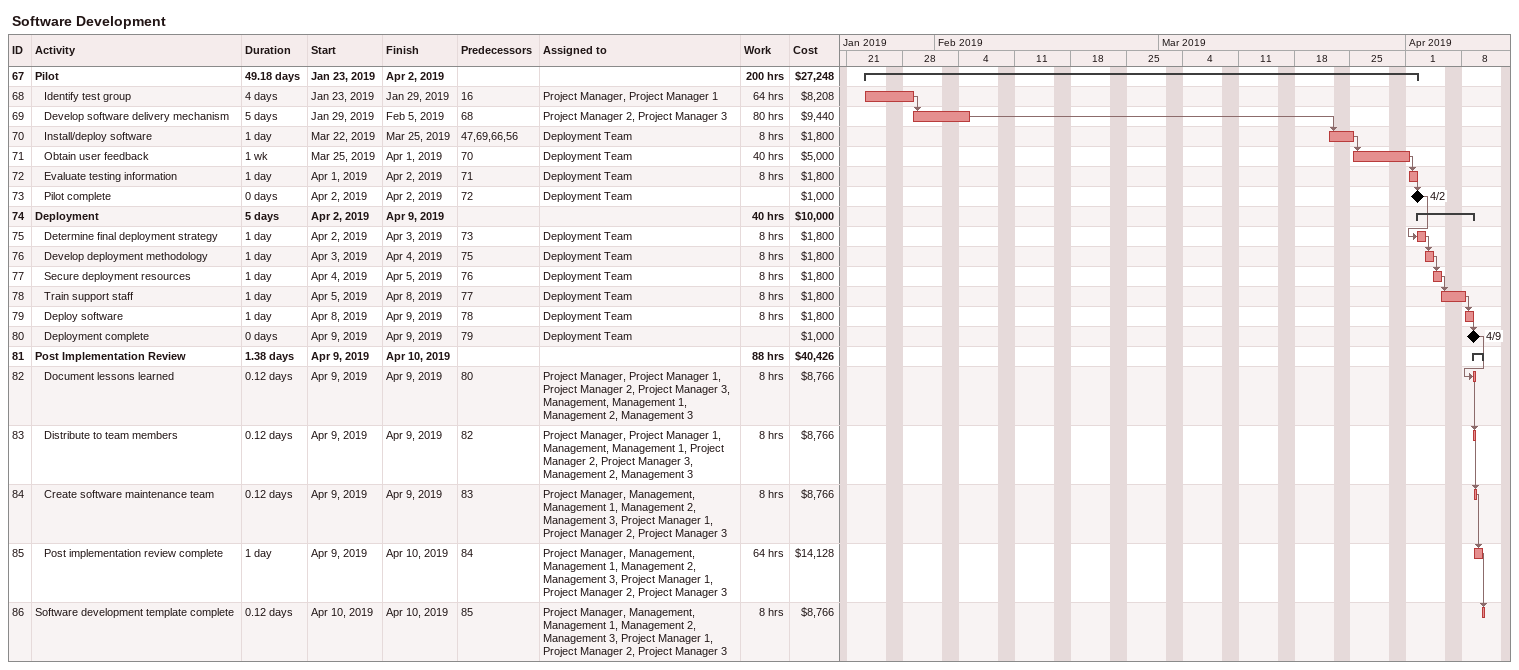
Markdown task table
Software Development

| ID | Level | Task | Duration | Start | Finish | Predecessors | Resources | Work (h) | Cost ($) |
|---|---|---|---|---|---|---|---|---|---|
| 67 | 1 | **Pilot** | 49.18d | 2019-01-23 | 2019-04-02 |  |  | 200 | 27248 |
| 68 | 2 | Identify test group | 4d | 2019-01-23 | 2019-01-29 | 16 | Project Manager, Project Manager 1 | 64 | 8208 |
| 69 | 2 | Develop software delivery mechanism | 5d | 2019-01-29 | 2019-02-05 | 68 | Project Manager 2, Project Manager 3 | 80 | 9440 |
| 70 | 2 | Install/deploy software | 1d | 2019-03-22 | 2019-03-25 | 47, 69, 66, 56 | Deployment Team | 8 | 1800 |
| 71 | 2 | Obtain user feedback | 1w | 2019-03-25 | 2019-04-01 | 70 | Deployment Team | 40 | 5000 |
| 72 | 2 | Evaluate testing information | 1d | 2019-04-01 | 2019-04-02 | 71 | Deployment Team | 8 | 1800 |
| 73 | 2 | Pilot complete | 0d | 2019-04-02 | 2019-04-02 | 72 | Deployment Team |  | 1000 |
| 74 | 1 | **Deployment** | 5d | 2019-04-02 | 2019-04-09 |  |  | 40 | 10000 |
| 75 | 2 | Determine final deployment strategy | 1d | 2019-04-02 | 2019-04-03 | 73 | Deployment Team | 8 | 1800 |
| 76 | 2 | Develop deployment methodology | 1d | 2019-04-03 | 2019-04-04 | 75 | Deployment Team | 8 | 1800 |
| 77 | 2 | Secure deployment resources | 1d | 2019-04-04 | 2019-04-05 | 76 | Deployment Team | 8 | 1800 |
| 78 | 2 | Train support staff | 1d | 2019-04-05 | 2019-04-08 | 77 | Deployment Team | 8 | 1800 |
| 79 | 2 | Deploy software | 1d | 2019-04-08 | 2019-04-09 | 78 | Deployment Team | 8 | 1800 |
| 80 | 2 | Deployment complete | 0d | 2019-04-09 | 2019-04-09 | 79 | Deployment Team |  | 1000 |
| 81 | 1 | **Post Implementation Review** | 1.38d | 2019-04-09 | 2019-04-10 |  |  | 88 | 40426 |
| 82 | 2 | Document lessons learned | 0.12d | 2019-04-09 | 2019-04-09 | 80 | Project Manager, Project Manager 1, Project Manager 2, Project Manager 3, Management, Management 1, Management 2, Management 3 | 8 | 8766 |
| 83 | 2 | Distribute to team members | 0.12d | 2019-04-09 | 2019-04-09 | 82 | Project Manager, Project Manager 1, Management, Management 1, Project Manager 2, Project Manager 3, Management 2, Management 3 | 8 | 8766 |
| 84 | 2 | Create software maintenance team | 0.12d | 2019-04-09 | 2019-04-09 | 83 | Project Manager, Management, Management 1, Management 2, Management 3, Project Manager 1, Project Manager 2, Project Manager 3 | 8 | 8766 |
| 85 | 2 | Post implementation review complete | 1d | 2019-04-09 | 2019-04-10 | 84 | Project Manager, Management, Management 1, Management 2, Management 3, Project Manager 1, Project Manager 2, Project Manager 3 | 64 | 14128 |
| 86 | 1 | Software development template complete | 0.12d | 2019-04-10 | 2019-04-10 | 85 | Project Manager, Management, Management 1, Management 2, Management 3, Project Manager 1, Project Manager 2, Project Manager 3 | 8 | 8766 |
